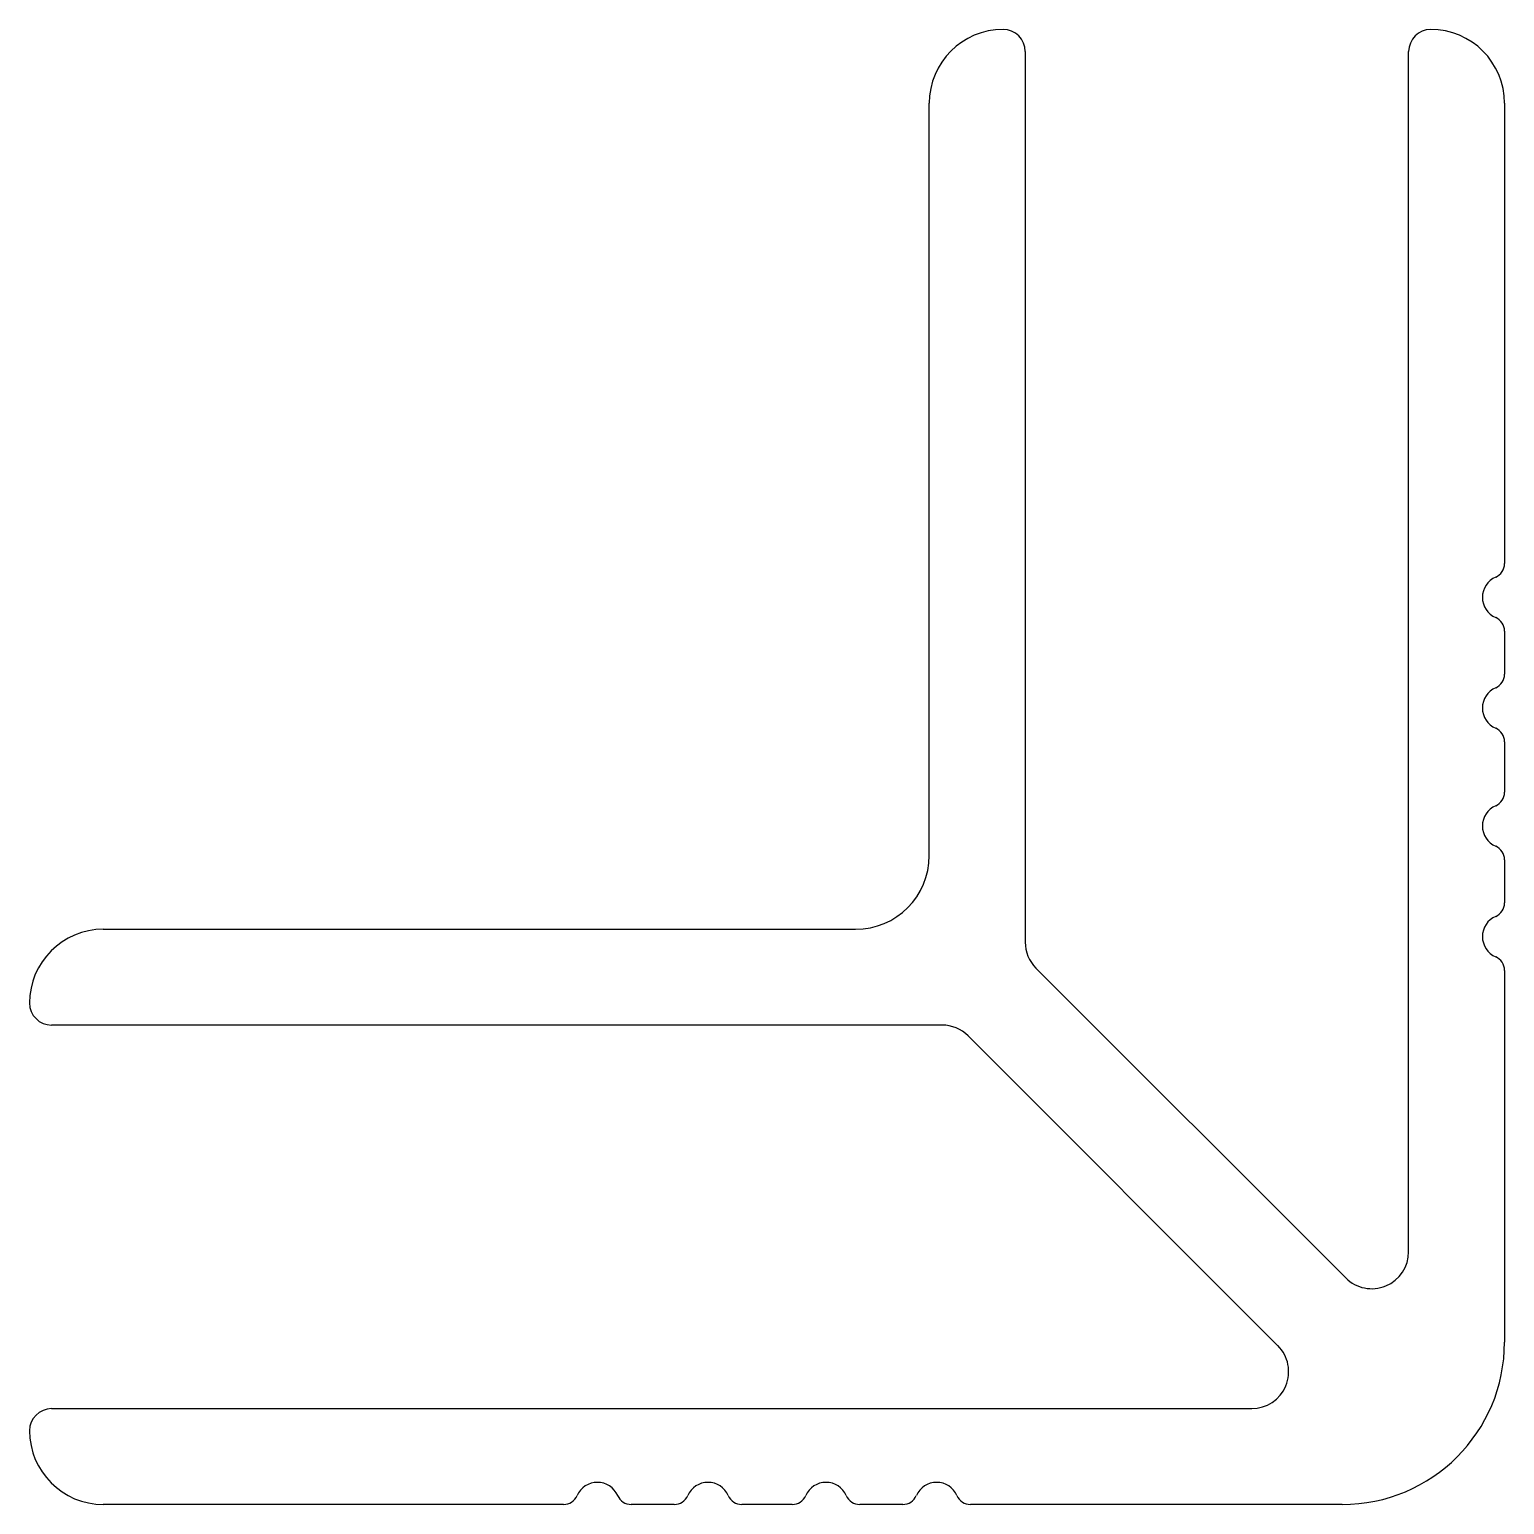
# Model space of a CAD drawing. Extents: x 443.5 to 463.5, y 630 to 650.
import ezdxf

# ---------------------------------------------------------------- set-up
doc = ezdxf.new("R2010")
doc.units = 0
doc.layers.get('0').update_dxf_attribs({"linetype": 'CONTINUOUS'})

msp = doc.modelspace()

# ---------------------------------------------------------------- linework, layer by layer
for p, q in [((456.978, 649.658), (456.978, 637.584)), ((462.178, 633.384), (462.178, 649.658)), ((455.678, 638.758), (455.678, 648.958)), ((463.478, 648.958), (463.478, 642.716)), ((463.478, 641.8), (463.478, 641.216)), ((463.478, 640.3), (463.478, 639.616)), ((463.478, 638.7), (463.478, 638.116)), ((444.478, 637.758), (454.678, 637.758)), ((457.124, 637.231), (461.324, 633.031)), ((463.478, 637.2), (463.478, 632.158)), ((455.851, 636.458), (443.778, 636.458)), ((460.405, 632.111), (456.205, 636.311)), ((443.778, 631.258), (460.051, 631.258)), ((450.719, 629.958), (444.478, 629.958)), ((452.219, 629.958), (451.636, 629.958)), ((453.819, 629.958), (453.136, 629.958)), ((455.319, 629.958), (454.736, 629.958)), ((461.278, 629.958), (456.236, 629.958))]:
    msp.add_line(p, q)
for centre, radius, start, end in [((456.678, 648.958), 1, 90, 180), ((456.678, 649.658), 0.3, 0, 90), ((462.478, 649.658), 0.3, 90, 180), ((462.478, 648.958), 1, 0, 90), ((463.278, 642.716), 0.2, 293.5782, 0), ((463.478, 642.258), 0.3, 113.5782, 246.4218), ((463.278, 641.8), 0.2, 0, 66.4218), ((463.278, 641.216), 0.2, 293.5782, 0), ((463.478, 640.758), 0.3, 113.5782, 246.4218), ((463.278, 640.3), 0.2, 0, 66.4218), ((463.278, 639.616), 0.2, 293.5782, 0), ((463.478, 639.158), 0.3, 113.5782, 246.4218), ((463.278, 638.7), 0.2, 0, 66.4218), ((454.678, 638.758), 1, 270, 0), ((463.278, 638.116), 0.2, 293.5782, 0), ((463.478, 637.658), 0.3, 113.5782, 246.4218), ((444.478, 636.758), 1, 90, 180), ((457.478, 637.584), 0.5, 180, 225), ((463.278, 637.2), 0.2, 0, 66.4218), ((443.778, 636.758), 0.3, 180, 270), ((455.851, 635.958), 0.5, 45, 90), ((461.678, 633.384), 0.5, 225, 0), ((460.051, 631.758), 0.5, 270, 45), ((461.278, 632.158), 2.2, 270, 0), ((443.778, 630.958), 0.3, 90, 180), ((444.478, 630.958), 1, 180, 270), ((451.178, 629.958), 0.3, 23.5782, 156.4218), ((452.678, 629.958), 0.3, 23.5782, 156.4218), ((454.278, 629.958), 0.3, 23.5782, 156.4218), ((455.778, 629.958), 0.3, 23.5782, 156.4218), ((450.719, 630.158), 0.2, 270, 336.4218), ((451.636, 630.158), 0.2, 203.5782, 270), ((452.219, 630.158), 0.2, 270, 336.4218), ((453.136, 630.158), 0.2, 203.5782, 270), ((453.819, 630.158), 0.2, 270, 336.4218), ((454.736, 630.158), 0.2, 203.5782, 270), ((455.319, 630.158), 0.2, 270, 336.4218), ((456.236, 630.158), 0.2, 203.5782, 270)]:
    msp.add_arc(centre, radius, start, end)

doc.saveas('drawing.dxf')
